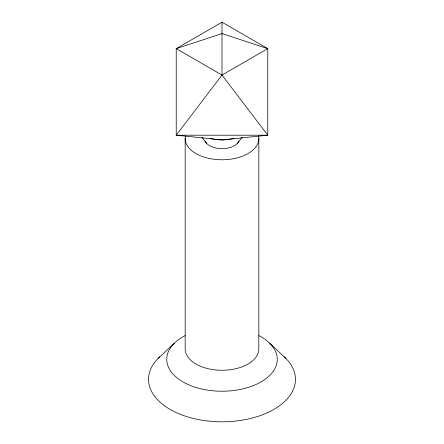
<?xml version="1.0" encoding="UTF-8"?>
<svg xmlns="http://www.w3.org/2000/svg" width="444" height="444" viewBox="0 0 444 444"><rect width="100%" height="100%" fill="white"/><g stroke="black" fill="none" stroke-linecap="round" stroke-linejoin="round"><path stroke-width="0.67" d="M222 75.058L176.224 135.198L222 139.916L267.776 135.198L267.776 48.629L222 22.2L176.224 48.629L176.224 135.198L267.776 135.198L222 75.058L176.224 48.629L222 33.594L267.776 48.629L222 75.058L222 22.2M237.201 143.59L242.097 137.19M158.375 358.175L174.159 343.39M269.841 343.39L285.625 358.175M201.903 137.19L206.799 143.59M258.824 138.522L258.824 349.001A36.824 21.262 0 0 1 222 370.263A36.824 21.262 0 0 1 185.176 349.001L185.176 138.522M258.58 136.053A36.824 21.262 0 0 1 222 159.785A36.824 21.262 0 0 1 185.42 136.053M238.955 141.148A17.555 10.134 0 0 1 222 148.657A17.555 10.134 0 0 1 205.045 141.148M234.021 138.345A27.911 16.117 0 0 1 209.979 138.345M258.863 335.586A55.239 31.89 0 0 1 261.766 381.474A55.239 31.89 0 0 1 182.234 381.474A55.239 31.89 0 0 1 185.137 335.586M284.282 356.887A73.471 42.419 0 0 1 269.885 411.555A73.471 42.419 0 0 1 174.115 411.555A73.471 42.419 0 0 1 159.718 356.887"/></g></svg>
